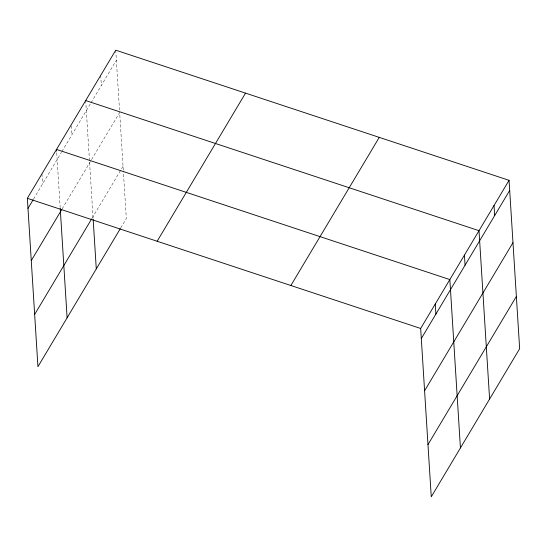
<?xml version="1.0" encoding="UTF-8"?>
<svg xmlns="http://www.w3.org/2000/svg" width="547" height="547" viewBox="0 0 547 547"><rect width="100%" height="100%" fill="white"/><g stroke="black" fill="none" stroke-linecap="round" stroke-linejoin="round"><path stroke-width="0.41" stroke-dasharray="2.73 2.05" d="M33.558 199.046L61.442 152.319M61.873 151.601L90.617 103.431M91.041 102.706L116.374 60.259M62.153 208.865L119.663 112.491L123.314 170.52M92.135 218.109L123.048 166.309M120.75 227.894L126.33 218.54L123.362 171.361M115.738 50.18L119.499 109.968M100.716 75.363L101.345 85.441M85.688 100.545L93.154 219.203M71.158 125.824L71.739 135.068M56.731 152.784L60.177 207.525M41.934 173.871L42.57 183.949"/><path stroke-width="0.82" d="M120.319 228.619L37.941 366.675L27.35 198.308L115.738 50.18L509.059 180.325L519.65 348.692L431.262 496.82L420.67 328.46L509.059 180.325M27.986 208.386L33.135 199.764M31.268 260.625L61.729 209.583M34.659 314.436L91.705 218.827M157.146 241.261L245.535 93.127M290.874 285.507L379.262 137.379M421.299 338.538L509.695 190.404M424.588 390.77L512.977 242.642M427.973 444.588L516.361 296.453M85.688 100.545L479.008 230.69L489.599 399.057M27.35 198.308L420.67 328.46M494.03 205.508L494.666 215.586M464.424 255.134L465.053 265.213M460.43 447.938L449.839 279.572L56.519 149.427L56.621 151.109M435.255 304.016L435.884 314.094M93.154 219.203L96.279 268.905M60.225 208.373L67.11 317.793"/></g></svg>
